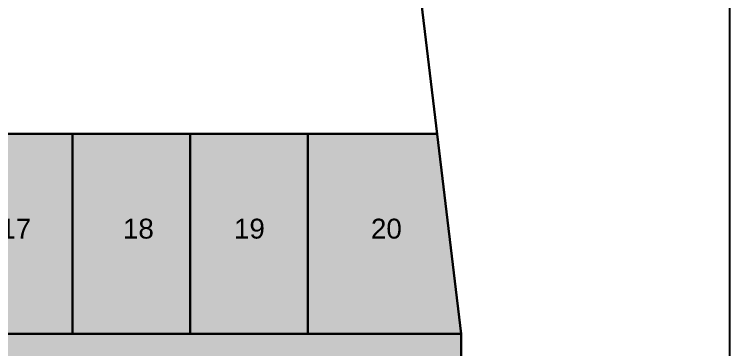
# Model space of a CAD drawing. Header units: inches. Extents: x 218041 to 238734, y -94371 to -86245.
# Drawn here: x 223112 to 224527, y -91321 to -90658 of the extents above; entities that cross this region are included whole.
import ezdxf

# ---------------------------------------------------------------- set-up
doc = ezdxf.new("R2010")
doc.units = ezdxf.units.IN
doc.header["$LTSCALE"] = 0.1
doc.header["$MEASUREMENT"] = 0
doc.layers.add('dimension', color=5, linetype='Continuous')
doc.styles.add('Arial$001H0', font='arial.ttf')

msp = doc.modelspace()

# ---------------------------------------------------------------- hatches: boundary and pattern name
at = {"lineweight": -3, "true_color": 0x815a55, "transparency": 33554559}
h = msp.add_hatch(color=37, dxfattribs=at)
h.dxf.hatch_style = 1
h.paths.add_polyline_path([(219262.395, -90894.042), (223948.297, -90894.042), (223995.984, -91289.845), (219262.395, -91289.845)])
at = {"lineweight": -3, "true_color": 0xf7f281, "transparency": 33554687}
h = msp.add_hatch(dxfattribs=at)
h.set_pattern_fill('BRICK_UK_HIGH', color=51, scale=0.393443, pattern_type=2)
h.set_pattern_definition([(0, (-9206022.834, 3617324.486), (44.26229508, 29.50819672), [84.59016393, -3.93442623]), (0, (-9206067.097, 3617328.42), (44.26229508, 29.50819672), [84.59016393, -3.93442623]), (90, (-9206022.834, 3617324.486), (-44.26229508, 29.50819672), [-33.44262295, 25.5737705]), (90, (-9206026.77, 3617324.486), (-44.26229508, 29.50819672), [-33.44262295, 25.5737705])])
h.paths.add_polyline_path([(223995.984, -91289.845), (218966.692, -91289.845), (218966.692, -91340.206), (223995.984, -91340.206)])

# ---------------------------------------------------------------- linework, layer by layer
at = {"lineweight": -3}
msp.add_line((223995.984, -91289.845), (223948.297, -90894.042), dxfattribs=at)
msp.add_lwpolyline([(224526.924, -87500.224), (218040.532, -87500.224), (218040.532, -93383.165), (224526.924, -93383.165)], close=True, dxfattribs=at)
at = {"layer": 'dimension', "color": 18, "lineweight": 30, "true_color": 0x000000}
for p, q in [((223577.532, -87816.694), (223995.984, -91289.845)), ((218966.692, -90893.418), (223948.297, -90894.042)), ((219262.395, -90894.042), (223948.297, -90894.042)), ((223226.723, -90894.042), (223226.723, -91289.845)), ((223459.641, -90894.042), (223459.641, -91289.845)), ((223692.559, -90894.042), (223692.559, -91289.845)), ((218966.692, -91289.845), (223995.984, -91289.845)), ((223995.984, -91340.206), (223995.984, -91289.845))]:
    msp.add_line(p, q, dxfattribs=at)

# ---------------------------------------------------------------- texts
at = {"color": 7, "true_color": 0x000007, "style": 'Arial$001H0'}
for s, p in [('17', (223084.015, -91101.427)), ('18', (223326.644, -91101.427)), ('19', (223546.25, -91101.427)), ('20', (223817.214, -91101.427))]:
    msp.add_text(s, height=39.3443, dxfattribs=at).set_placement(p)

doc.saveas('drawing.dxf')
